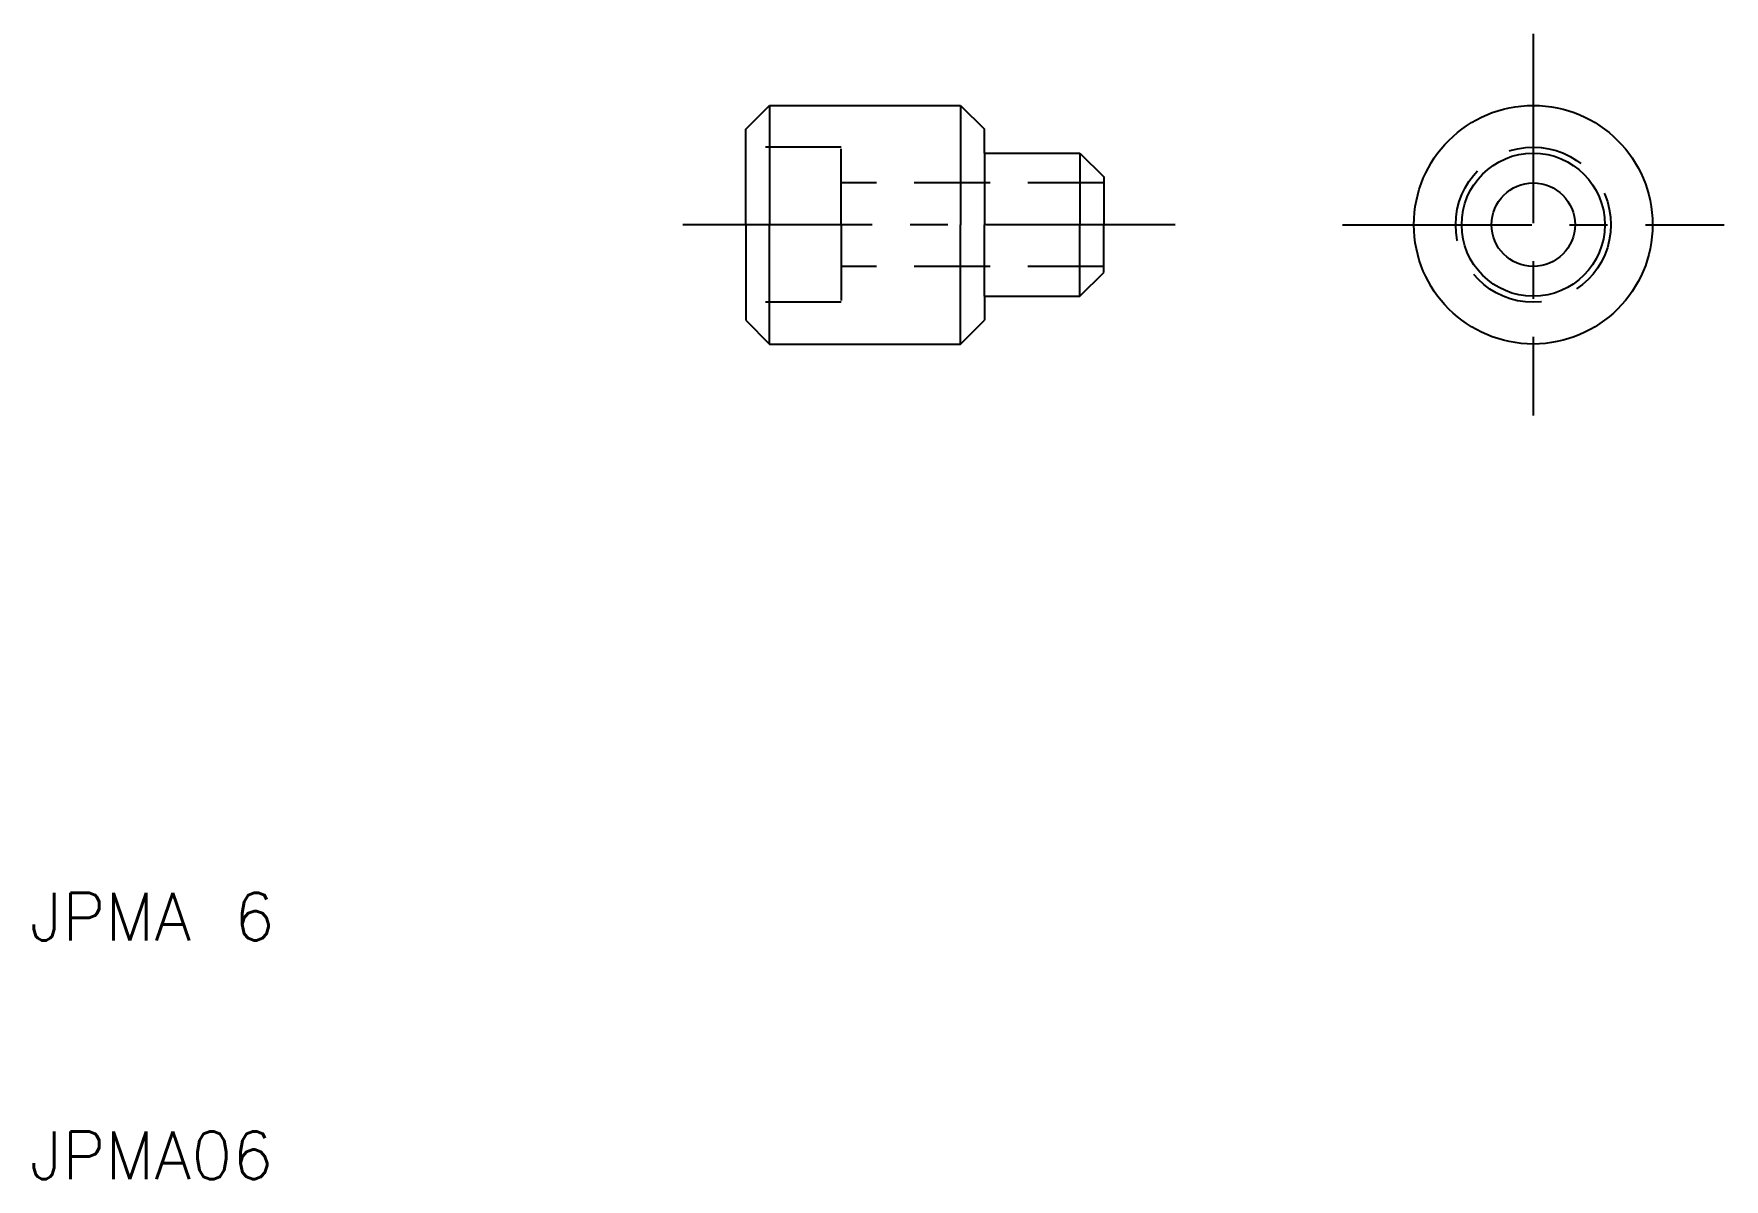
# Model space of a CAD drawing. Extents: x 10.2 to 81, y 10 to 58.
import ezdxf

# ---------------------------------------------------------------- set-up
doc = ezdxf.new("R2010")
doc.units = 0
doc.header["$LTSCALE"] = 0.25
doc.linetypes.add('CENTER', pattern=[50.8, 31.75, -6.35, 6.35, -6.35])
doc.linetypes.add('DASHED', pattern=[19.05, 12.7, -6.35])
doc.layers.get('0').update_dxf_attribs({"linetype": 'CONTINUOUS'})
doc.layers.add('CENTER', color=1, linetype='CENTER')
doc.styles.get("Standard").update_dxf_attribs({"font": 'txt.shx', "bigfont": 'extfont.shx'})

msp = doc.modelspace()

# ---------------------------------------------------------------- linework, layer by layer
for p, q in [((40, 54), (41, 55)), ((41, 55), (49, 55)), ((41, 55), (41, 50)), ((49, 55), (50, 54)), ((49, 55), (49, 50)), ((40, 50), (40, 54)), ((50, 53), (50, 54)), ((50, 53), (54, 53)), ((50, 53), (50, 50)), ((54, 53), (55, 52)), ((54, 53), (54, 50)), ((55, 52), (55, 50)), ((40, 50), (40, 46)), ((41, 45), (41, 50)), ((49, 45), (49, 50)), ((50, 47), (50, 50)), ((54, 47), (54, 50)), ((55, 48), (55, 50)), ((54, 47), (55, 48)), ((50, 47), (54, 47)), ((50, 47), (50, 46)), ((40, 46), (41, 45)), ((49, 45), (50, 46)), ((41, 45), (49, 45))]:
    msp.add_line(p, q)
at = {"color": 3, "linetype": 'DASHED'}
for p, q in [((44, 53.25), (40, 53.25)), ((44, 50), (44, 53.25)), ((55, 51.75), (44, 51.75)), ((44, 50), (44, 46.75)), ((55, 48.25), (44, 48.25)), ((44, 46.75), (40, 46.75))]:
    msp.add_line(p, q, dxfattribs=at)
for radius in [5, 3, 1.75]:
    msp.add_circle((73, 50), radius)
msp.add_circle((73, 50), 3.25, dxfattribs=at)
at = {"layer": 'CENTER', "color": 1, "linetype": 'CENTER'}
for p, q in [((73, 58), (73, 42)), ((58, 50), (37, 50)), ((65, 50), (81, 50))]:
    msp.add_line(p, q, dxfattribs=at)

# ---------------------------------------------------------------- texts
for s, p in [('JPMA 6', (10, 20)), ('JPMA06', (10, 10))]:
    msp.add_text(s, height=2).set_placement(p)

doc.saveas('drawing.dxf')
